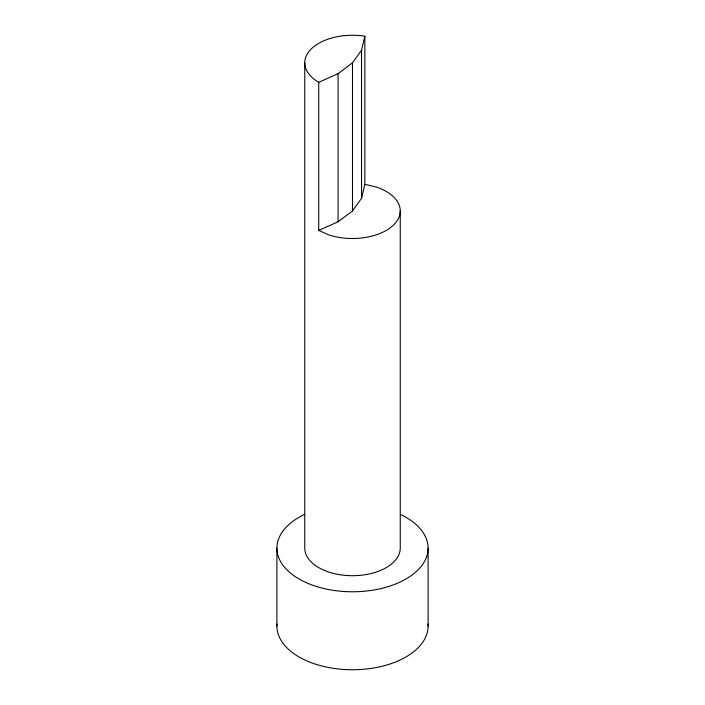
<?xml version="1.0" encoding="UTF-8"?>
<svg xmlns="http://www.w3.org/2000/svg" width="705" height="705" viewBox="0 0 705 705"><rect width="100%" height="100%" fill="white"/><g stroke="black" fill="none" stroke-linecap="round" stroke-linejoin="round"><path stroke-width="1.06" d="M318.739 230.438L338.092 221.784L352.5 210.945L361.559 198.325L361.559 50.187L364.855 36.193A47.746 27.566 0 0 0 311.152 49.033A47.746 27.566 0 0 0 318.739 82.309L318.739 230.438L328.627 234.818A47.746 27.566 0 0 0 393.848 224.728A47.746 27.566 0 0 0 376.373 187.072L364.855 184.322L364.855 36.193M361.559 198.325L364.855 184.322M318.739 82.309L338.092 73.655L352.5 62.816L361.559 50.187M428.094 548.146L428.094 626.111M400.246 210.945L400.246 548.146A47.746 27.566 0 0 1 352.5 575.703A47.746 27.566 0 0 1 304.754 548.146L304.754 62.816M352.5 62.816L352.5 210.945M338.092 73.655L338.092 221.784M276.906 548.146L276.906 626.111M400.466 514.412A75.594 43.639 0 0 1 407.666 577.977A75.594 43.639 0 0 1 297.334 577.977A75.594 43.639 0 0 1 304.534 514.412M428.005 624.04A75.594 43.639 0 0 1 352.5 669.75A75.594 43.639 0 0 1 276.994 624.04"/></g></svg>
